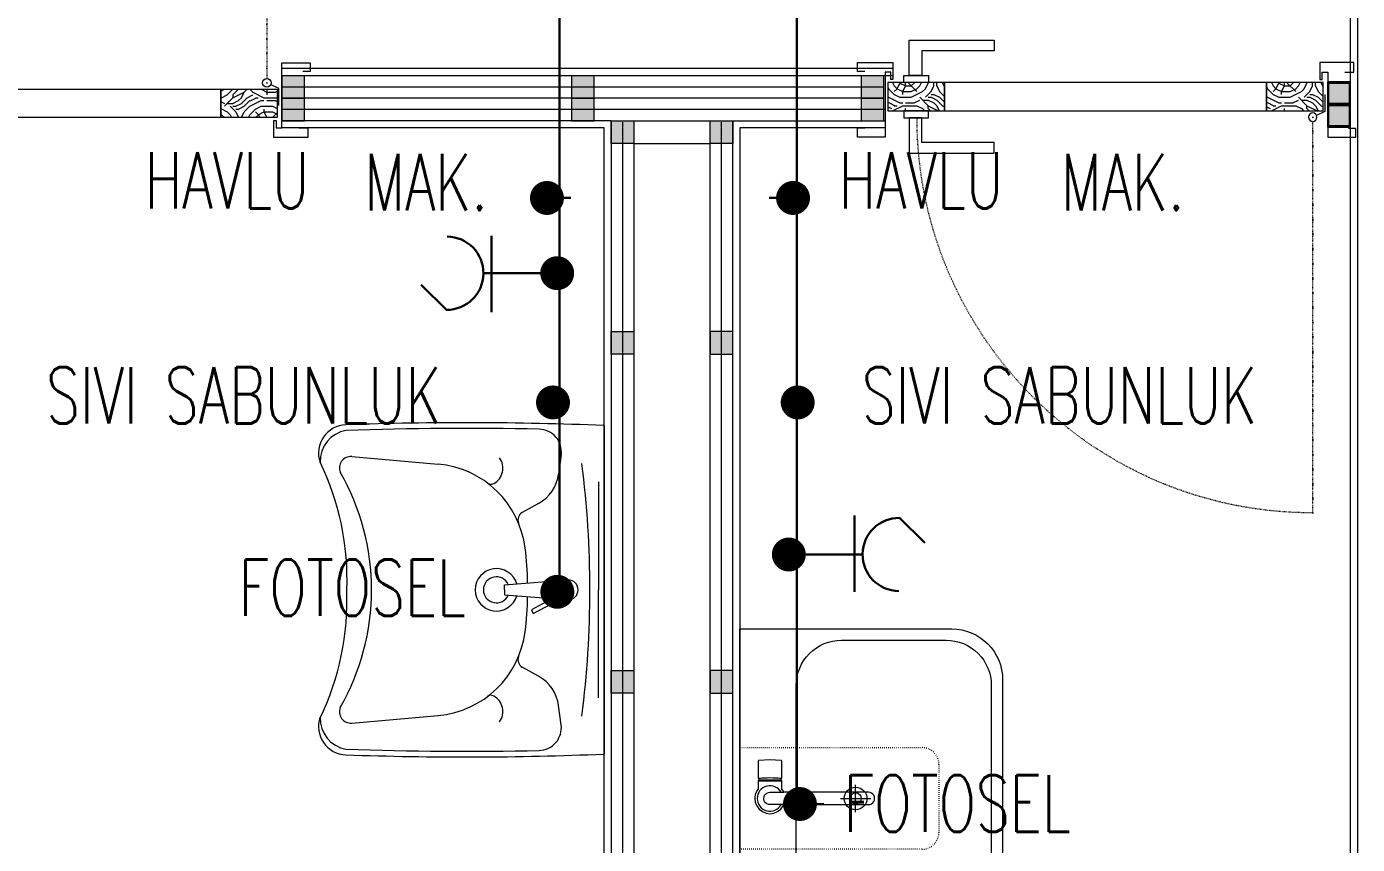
# Model space of a CAD drawing. Extents: x -9058 to 11890, y 0 to 6516.
# Drawn here: x 3474.4 to 3709.8, y 3483.6 to 3628.3 of the extents above; entities that cross this region are included whole.
import ezdxf

# ---------------------------------------------------------------- set-up
doc = ezdxf.new("R2010")
doc.units = 0
doc.header["$MEASUREMENT"] = 0
doc.linetypes.add('DOT2', pattern=[0.125, 0, -0.125])
doc.layers.get('0').update_dxf_attribs({"color": 9, "lineweight": 9})
for name, color, linetype, lineweight in [('05V', 9, 'Continuous', 9), ('06C', 9, 'Continuous', 9), ('06D', 9, 'Continuous', 9), ('09', 9, 'Continuous', 9), ('10', 9, 'Continuous', 9), ('11', 9, 'Continuous', 9), ('12', 9, 'Continuous', 9), ('20', 9, 'DOT2', 9), ('33', 9, 'BATTING', 9), ('E-KABLO', 7, 'Continuous', 30), ('E-KAPAKLI PRİZ', 7, 'Continuous', 30), ('E-YAZI', 7, 'Continuous', 30)]:
    doc.layers.add(name, color=color, linetype=linetype, lineweight=lineweight)
doc.styles.add('E-YAZI', font='txttw.shx')
doc.linetypes.add('BATTING', pattern='A,0.0001,-0.1,[134,ltypeshp.shx,S=0.1,R=0,X=-0.1,Y=0],-0.2,[134,ltypeshp.shx,S=0.1,R=180,X=0.1,Y=0],-0.1', length=0.4001)

# ---------------------------------------------------------------- blocks, each defined once
blk = doc.blocks.new('A$C6B6E2180')
for points in [[(0, 2.66), (0, -2.66)], [(-2.42, 0), (2.42, 0)]]:
    blk.add_lwpolyline(points)
for radius in [2, 1]:
    blk.add_circle((0, 0), radius)
blk = doc.blocks.new('p-batarya uno')
at = {"linetype": 'Continuous', "elevation": 5.3}
blk.add_lwpolyline([(1959.69, 13727.45), (1962.73, 13727.45), (1962.83, 13727.49), (1962.88, 13727.6), (1962.95, 13729.55), (1962.88, 13731.5), (1962.83, 13731.6), (1962.73, 13731.65), (1959.69, 13731.65), (1959.65, 13731.57), (1959.65, 13731.52), (1959.41, 13731.55), (1959.35, 13731.55), (1959.25, 13731.65), (1957.79, 13731.65), (1957.49, 13731.89), (1956.84, 13732.15), (1956.4, 13732.22), (1956.15, 13732.25), (1955.46, 13732.15), (1954.81, 13731.89), (1954.25, 13731.45), (1953.81, 13730.89), (1953.55, 13730.24), (1953.45, 13729.55), (1953.55, 13728.86), (1953.81, 13728.21), (1954.25, 13727.65), (1954.81, 13727.21), (1955.05, 13727.11), (1955.05, 13712.11), (1955.09, 13711.84), (1955.2, 13711.58), (1955.37, 13711.36), (1955.6, 13711.19), (1955.87, 13711.09), (1956.15, 13711.05), (1956.43, 13711.09), (1956.7, 13711.19), (1956.93, 13711.36), (1957.1, 13711.58), (1957.21, 13711.84), (1957.25, 13712.11), (1957.25, 13712.3), (1957.25, 13712.43), (1957.25, 13712.66), (1957.25, 13713.02), (1957.25, 13713.51), (1957.25, 13714.13), (1957.25, 13727.11), (1957.49, 13727.21), (1957.79, 13727.45), (1959.25, 13727.45), (1959.35, 13727.55), (1959.41, 13727.55), (1959.65, 13727.57), (1959.65, 13727.52), (1959.69, 13727.45)], close=True, dxfattribs=at)
at = {"linetype": 'Continuous'}
blk.add_lwpolyline([(1955.05, 13727.11), (1955.05, 13729.57), (1955.09, 13729.84), (1955.19, 13730.1), (1955.37, 13730.33), (1955.6, 13730.5), (1955.86, 13730.61), (1956.15, 13730.65), (1956.43, 13730.6), (1956.7, 13730.5), (1956.93, 13730.33), (1957.1, 13730.1), (1957.21, 13729.84), (1957.25, 13729.57), (1957.25, 13729.26), (1957.25, 13728.92), (1957.25, 13727.11)], dxfattribs=at)
for points, elevation in [([(1959.25, 13731.65), (1959.25, 13727.45)], 5.3), ([(1959.35, 13727.55), (1959.35, 13731.55)], 5.31), ([(1959.41, 13731.55), (1959.41, 13727.55)], 5.31), ([(1959.69, 13731.65), (1959.72, 13731.57), (1959.74, 13731.45), (1959.75, 13731.36), (1959.76, 13731.25), (1959.78, 13731.01), (1959.81, 13730.55), (1959.82, 13730.06), (1959.83, 13729.55), (1959.82, 13729.06), (1959.81, 13728.54), (1959.79, 13728.16), (1959.78, 13728.09), (1959.76, 13727.84), (1959.75, 13727.74), (1959.74, 13727.65), (1959.73, 13727.58), (1959.72, 13727.52), (1959.69, 13727.45)], 5.3)]:
    blk.add_lwpolyline(points, dxfattribs=dict(at, elevation=elevation))
blk.add_arc((1956.15, 13729.55), 2.25, 299.2676, 240.7324, dxfattribs=at)
blk = doc.blocks.new('shift lavabo plan-60cm')
at = {"ltscale": 2}
for points in [[(0, 0), (60, 0), (60, -37.5, -0.414214), (51, -46.5), (9, -46.5, -0.414214), (0, -37.5)], [(10, -10), (50, -10, -0.414214), (58, -18), (58, -36.5, -0.414214), (50, -44.5), (10, -44.5, -0.414214), (2, -36.5), (2, -18, -0.414214)]]:
    blk.add_lwpolyline(points, format="xyb", close=True, dxfattribs=at)
at = {"layer": '20', "linetype": 'DOT2', "ltscale": 2}
blk.add_lwpolyline([(21, 0), (39, 0), (39, -32.23, -0.414214), (36, -35.23), (24, -35.23, -0.414214), (21, -32.23)], format="xyb", close=True, dxfattribs=at)
blk.add_blockref('p-batarya uno', (-1926.15, -13734.9))
at = {"ltscale": 2}
blk.add_blockref('A$C6B6E2180', (30, -20.5), dxfattribs=at)
blk = doc.blocks.new('p-eng-wc-lavabo')
for p, q in [((0, 29.06), (0, -29.06)), ((-44.63, 23.57), (-29.33, 22.22)), ((-7.59, 23.9), (-8.04, 20.48)), ((-1, 19.08), (-1, 0)), ((-11.57, 15.29), (-14.46, 13.68)), ((-1, -19.08), (-1, 0)), ((-11.57, -15.29), (-14.46, -13.68)), ((-7.59, -23.9), (-8.04, -20.48)), ((-44.63, -23.57), (-29.33, -22.22))]:
    blk.add_line(p, q)
for points in [[(-17.63, 0), (-17.63, 0), (-17.63, 0.87), (-6.47, 1.74)], [(-17.63, 0), (-17.63, 0), (-17.63, -0.87), (-9.18, -1.53)], [(-6.34, 0), (-12.86, -3.52), (-12.51, -4.18), (-5.96, -0.69), (-6.34, 0)], [(-7.75, -1.64), (-6.47, -1.74)]]:
    blk.add_lwpolyline(points)
for centre, radius, start, end in [((-45.51, 24.19), 5, 92.0269, 198.8178), ((-24.5, -569.44), 599, 87.65586, 92.02688), ((-24.5, -569.44), 598, 88.75082, 92.02688), ((-11.55, 24.42), 4, 352.4435, 88.7508), ((-44.71, 22.74), 5.53, 99.7677, 181.6409), ((-44.8, 21.58), 2, 84.9533, 202.873), ((-92.69, 1.88), 47.23, 357.7228, 25.9964), ((-30.83, 5.29), 17, 7.0647, 84.9533), ((-21.03, 21.53), 3.14, 299.1861, 35.2964), ((-177.5, 0), 175, 0, 7.3317), ((-83.1, 0), 41.97, 0, 29.7109), ((-19.99, 19.66), 1, 232.9974, 299.1861), ((-14.98, 21.4), 7, 299.1356, 352.4435), ((-13.73, 12.37), 1.5, 119.1356, 202.4908), ((-73.5, 0), 60, 1.1366, 7.0647), ((-19.04, 0), 3.75, 16.0765, 180), ((-83.1, 0), 41.97, 330.2891, 0), ((-19.04, 0), 3.75, 180, 343.9235), ((-19.04, 0), 2.3, 23.5953, 180), ((-19.04, 0), 2.3, 180, 336.4047), ((-6.34, 0), 1.75, 0, 180), ((-6.34, 0), 1.75, 180, 0), ((-177.5, 0), 175, 352.6683, 0), ((-93.81, -1.79), 48.34, 334.314, 2.1164), ((-73.5, 0), 60, 352.9353, 358.8634), ((-30.83, -5.29), 17, 275.0467, 352.9353), ((-13.73, -12.37), 1.5, 157.5092, 240.8644), ((-14.98, -21.4), 7, 7.5565, 60.8644), ((-19.99, -19.66), 1, 60.8139, 127.0026), ((-21.03, -21.53), 3.14, 324.7036, 60.8139), ((-44.8, -21.58), 2, 157.127, 275.0467), ((-45.51, -24.19), 5, 161.1822, 267.9731), ((-44.71, -22.74), 5.53, 178.3591, 260.2323), ((-11.55, -24.42), 4, 271.2492, 7.5565), ((-24.5, 569.44), 598, 267.97312, 271.24918), ((-24.5, 569.44), 599, 267.97312, 272.34414)]:
    blk.add_arc(centre, radius, start, end)
blk = doc.blocks.new('p-kapı kolu')
for points in [[(2.2, 0), (2.2, -1.25), (-2.2, -1.25), (-2.2, 0), (2.2, 0)], [(1.225, -1.25), (1.225, -7.5), (-13.775, -7.5), (-13.775, -5.625), (-1.025, -5.625), (-1.025, -5.625), (-1.025, -1.25), (1.225, -1.25)]]:
    blk.add_lwpolyline(points)
blk = doc.blocks.new('P-AH-01-102')
at = {"layer": '09'}
h = blk.add_hatch(dxfattribs=at)
h.set_pattern_fill('LOGEND', color=256, scale=10, style=0)
h.set_pattern_definition([(7e-15, (-99162.212, -3118.098), (10, 10), [3, -7]), (7e-15, (-99162.212, -3117.598), (10, 10), [3, -7]), (7e-15, (-99161.712, -3116.598), (10, 10), [2, -8]), (7e-15, (-99161.212, -3115.598), (10, 10), [1.5, -8.5]), (7e-15, (-99161.212, -3114.598), (10, 10), [1, -9]), (7e-15, (-99163.712, -3113.598), (10, 10), [0.5, -2.5, 0.5, -6.5]), (7e-15, (-99162.212, -3113.098), (10, 10), [0.5, -4, 1.5, -4]), (7e-15, (-99160.212, -3112.598), (10, 10), [0.5, -0.5, 0.5, -8.5]), (7e-15, (-99160.712, -3112.098), (10, 10), [0.5, -9.5]), (7e-15, (-99161.212, -3111.098), (10, 10), [1.5, -8.5]), (7e-15, (-99161.212, -3110.098), (10, 10), [2, -8]), (7e-15, (-99161.712, -3109.098), (10, 10), [2.5, -3, 0.5, -4]), (90, (-99165.712, -3115.098), (-10, 10), [0.5, -1, 2.5, -6]), (90, (-99165.212, -3114.098), (-10, 10), [0.5, -0.5, 1.5, -7.5]), (90, (-99164.712, -3110.098), (-10, 10), [1, -9]), (90, (-99164.212, -3114.098), (-10, 10), [2, -3, 0.5, -4.5]), (90, (-99163.712, -3108.598), (-10, 10), [0.5, -9.5]), (90, (-99163.212, -3113.598), (-10, 10), [1.5, -8.5]), (90, (-99162.212, -3113.098), (-10, 10), [1, -9]), (90, (-99161.212, -3113.098), (-10, 10), [0.5, -1.5, 1.5, -6.5]), (90, (-99160.712, -3112.598), (-10, 10), [0.5, -9.5]), (90, (-99160.212, -3114.598), (-10, 10), [1.4, -8.6]), (90, (-99159.712, -3116.598), (-10, 10), [1, -9]), (90, (-99158.712, -3112.598), (-10, 10), [0.5, -9.5]), (90, (-99157.712, -3113.098), (-10, 10), [1.5, -8.5]), (90, (-99156.712, -3113.098), (-10, 10), [1.5, -8.5]), (45, (-99158.212, -3117.0976), (1e-15, 10), [0.7071, -0.7071, 0.7071, -12.0208356]), (45, (-99160.212, -3114.5976), (1e-15, 10), [1.4142, -12.7279356]), (45, (-99164.212, -3109.5976), (1e-15, 10), [1.4142, -12.7279356]), (45, (-99162.212, -3112.0976), (1e-15, 10), [1.4142, -12.7279356]), (45, (-99161.712, -3114.0976), (1e-15, 10), [1.4142, -12.7279356]), (45, (-99158.712, -3116.0976), (1e-15, 10), [1.4142, -12.7279356]), (45, (-99159.712, -3115.5976), (1e-15, 10), [2.12132, -12.0208156]), (45, (-99162.712, -3111.0976), (1e-15, 10), [0.7071, -13.4350356]), (45, (-99163.212, -3110.0976), (1e-15, 10), [0.7071, -13.4350356]), (45, (-99159.212, -3110.0976), (1e-15, 10), [0.7071, -13.4350356]), (45, (-99163.212, -3115.0976), (1e-15, 10), [0.7071, -13.4350356]), (45, (-99157.712, -3111.5976), (1e-15, 10), [0.7071, -13.4350356]), (45, (-99161.212, -3112.5976), (1e-15, 10), [0.7071, -13.4350356]), (45, (-99160.212, -3111.5976), (1e-15, 10), [0.7071, -13.4350356]), (135, (-99160.712, -3113.5976), (-10, 1e-15), [0.7071, -0.7071, 2.12132, -10.6066156]), (135, (-99159.212, -3113.5976), (-10, 1e-15), [0.7071, -13.4350356]), (135, (-99159.212, -3117.0976), (-10, 1e-15), [0.7071, -13.4350356]), (135, (-99161.212, -3114.5976), (-10, 1e-15), [0.7071, -13.4350356]), (135, (-99159.712, -3112.5976), (-10, 1e-15), [0.7071, -13.4350356]), (135, (-99162.212, -3115.0976), (-10, 1e-15), [0.7071, -13.4350356]), (135, (-99158.212, -3115.0976), (-10, 1e-15), [0.7071, -13.4350356]), (135, (-99165.212, -3118.0976), (-10, 1e-15), [0.7071, -13.4350356]), (135, (-99164.712, -3117.5976), (-10, 1e-15), [1.4142, -12.7279356]), (135, (-99164.212, -3117.0976), (-10, 1e-15), [1.4142, -12.7279356]), (135, (-99163.212, -3117.0976), (-10, 1e-15), [1.4142, -12.7279356]), (135, (-99162.712, -3116.0976), (-10, 1e-15), [1.4142, -12.7279356]), (135, (-99158.712, -3112.0976), (-10, 1e-15), [1.4142, -12.7279356]), (135, (-99156.712, -3117.0976), (-10, 1e-15), [1.4142, -12.7279356]), (135, (-99156.212, -3109.0976), (-10, 1e-15), [1.4142, -12.7279356]), (135, (-99156.212, -3110.0976), (-10, 1e-15), [1.4142, -12.7279356]), (135, (-99157.212, -3110.5976), (-10, 1e-15), [1.4142, -12.7279356]), (135, (-99164.212, -3110.5976), (-10, 1e-15), [2.12132, -12.0208156]), (135, (-99157.712, -3111.5976), (-10, 1e-15), [2.12132, -12.0208156]), (26.565051, (-99163.212, -3108.5976), (10, 4e-09), [1.118, -21.2426798]), (26.565051, (-99163.212, -3113.5976), (10, 4e-09), [1.118, -21.2426798]), (26.565051, (-99162.212, -3110.5976), (10, 4e-09), [1.118, -21.2426798]), (26.565051, (-99159.212, -3117.5976), (10, 4e-09), [1.118, -21.2426798]), (26.565051, (-99159.712, -3116.5976), (10, 4e-09), [1.118, -21.2426798]), (26.565051, (-99162.712, -3114.5976), (10, 4e-09), [1.118, -21.2426798]), (26.565051, (-99162.712, -3109.5976), (10, 4e-09), [1.118, -21.2426798]), (26.565051, (-99159.712, -3112.5976), (10, 4e-09), [2.236, -20.1246798]), (63.434949, (-99159.712, -3111.0976), (5e-10, 10), [1.118, -21.2426798]), (63.434949, (-99158.212, -3114.0976), (5e-10, 10), [1.118, -21.2426798]), (63.434949, (-99163.212, -3112.0976), (5e-10, 10), [1.118, -21.2426798]), (63.434949, (-99165.212, -3111.5976), (5e-10, 10), [1.118, -21.2426798]), (63.434949, (-99159.212, -3113.5976), (5e-10, 10), [1.118, -21.2426798]), (63.434949, (-99160.212, -3113.5976), (5e-10, 10), [1.118, -21.2426798]), (63.434949, (-99164.212, -3112.0976), (5e-10, 10), [2.236, -20.1246798]), (63.434949, (-99156.712, -3115.5976), (5e-10, 10), [2.236, -20.1246798]), (63.434949, (-99157.712, -3115.0976), (5e-10, 10), [2.236, -20.1246798]), (116.565051, (-99165.712, -3116.5976), (-4e-09, 10), [1.118, -21.2426798]), (116.565051, (-99165.712, -3111.0976), (-4e-09, 10), [1.118, -21.2426798]), (116.565051, (-99163.712, -3118.0976), (-4e-09, 10), [1.118, -21.2426798]), (116.565051, (-99164.712, -3109.0976), (-4e-09, 10), [1.118, -21.2426798]), (116.565051, (-99163.712, -3115.0976), (-4e-09, 10), [1.118, -21.2426798]), (116.565051, (-99161.712, -3114.0976), (-4e-09, 10), [1.118, -21.2426798]), (116.565051, (-99160.712, -3112.0976), (-4e-09, 10), [1.118, -21.2426798]), (116.565051, (-99165.212, -3116.0976), (3.21e-06, 10.0000016), [1.118, -21.2426798]), (116.565051, (-99162.712, -3114.5976), (-4e-09, 10), [1.118, -21.2426798]), (116.565051, (-99159.712, -3115.5976), (-4e-09, 10), [1.118, -21.2426798]), (116.565051, (-99158.712, -3114.5976), (-4e-09, 10), [1.118, -21.2426798]), (116.565051, (-99156.712, -3111.5976), (-4e-09, 10), [1.118, -21.2426798]), (116.565051, (-99164.212, -3108.5976), (-4e-09, 10), [1.118, -21.2426798]), (116.565051, (-99165.712, -3109.0976), (-4e-09, 10), [2.236, -20.1246798]), (116.565051, (-99164.212, -3116.0976), (-4e-09, 10), [2.236, -20.1246798]), (153.434949, (-99165.712, -3117.5976), (-10, 5e-10), [1.118, -21.2426798]), (153.434949, (-99157.212, -3118.0976), (-10, 5e-10), [1.118, -21.2426798]), (153.434949, (-99157.712, -3113.0976), (-10, 5e-10), [1.118, -21.2426798]), (153.434949, (-99161.712, -3116.5976), (-10, 5e-10), [1.118, -21.2426798]), (153.434949, (-99162.212, -3117.5976), (-10, 5e-10), [1.118, -21.2426798]), (153.434949, (-99161.212, -3115.5976), (-10, 5e-10), [1.118, -21.2426798]), (153.434949, (-99158.212, -3109.5976), (-10, 5e-10), [1.118, -21.2426798]), (153.434949, (-99157.212, -3109.0976), (-10, 5e-10), [2.236, -20.1246798])])
h.paths.add_polyline_path([(3.3, -4.8), (-1.71, -4.8), (-1.71, -14.8), (3.3, -14.8)])
h = blk.add_hatch(dxfattribs=at)
h.set_pattern_fill('LOGEND', color=256, scale=10, style=0)
h.set_pattern_definition([(7e-15, (-99152.212, -3195.098), (10, 10), [3, -7]), (7e-15, (-99152.212, -3194.598), (10, 10), [3, -7]), (7e-15, (-99151.712, -3193.598), (10, 10), [2, -8]), (7e-15, (-99151.212, -3192.598), (10, 10), [1.5, -8.5]), (7e-15, (-99151.212, -3191.598), (10, 10), [1, -9]), (7e-15, (-99153.712, -3190.598), (10, 10), [0.5, -2.5, 0.5, -6.5]), (7e-15, (-99152.212, -3190.098), (10, 10), [0.5, -4, 1.5, -4]), (7e-15, (-99150.212, -3189.598), (10, 10), [0.5, -0.5, 0.5, -8.5]), (7e-15, (-99150.712, -3189.098), (10, 10), [0.5, -9.5]), (7e-15, (-99151.212, -3188.098), (10, 10), [1.5, -8.5]), (7e-15, (-99151.212, -3187.098), (10, 10), [2, -8]), (7e-15, (-99151.712, -3186.098), (10, 10), [2.5, -3, 0.5, -4]), (90, (-99155.712, -3192.098), (-10, 10), [0.5, -1, 2.5, -6]), (90, (-99155.212, -3191.098), (-10, 10), [0.5, -0.5, 1.5, -7.5]), (90, (-99154.712, -3187.098), (-10, 10), [1, -9]), (90, (-99154.212, -3191.098), (-10, 10), [2, -3, 0.5, -4.5]), (90, (-99153.712, -3185.598), (-10, 10), [0.5, -9.5]), (90, (-99153.212, -3190.598), (-10, 10), [1.5, -8.5]), (90, (-99152.212, -3190.098), (-10, 10), [1, -9]), (90, (-99151.212, -3190.098), (-10, 10), [0.5, -1.5, 1.5, -6.5]), (90, (-99150.712, -3189.598), (-10, 10), [0.5, -9.5]), (90, (-99150.212, -3191.598), (-10, 10), [1.4, -8.6]), (90, (-99149.712, -3193.598), (-10, 10), [1, -9]), (90, (-99148.712, -3189.598), (-10, 10), [0.5, -9.5]), (90, (-99147.712, -3190.098), (-10, 10), [1.5, -8.5]), (90, (-99146.712, -3190.098), (-10, 10), [1.5, -8.5]), (45, (-99148.212, -3194.0976), (1e-15, 10), [0.7071, -0.7071, 0.7071, -12.0208356]), (45, (-99150.212, -3191.5976), (1e-15, 10), [1.4142, -12.7279356]), (45, (-99154.212, -3186.5976), (1e-15, 10), [1.4142, -12.7279356]), (45, (-99152.212, -3189.0976), (1e-15, 10), [1.4142, -12.7279356]), (45, (-99151.712, -3191.0976), (1e-15, 10), [1.4142, -12.7279356]), (45, (-99148.712, -3193.0976), (1e-15, 10), [1.4142, -12.7279356]), (45, (-99149.712, -3192.5976), (1e-15, 10), [2.12132, -12.0208156]), (45, (-99152.712, -3188.0976), (1e-15, 10), [0.7071, -13.4350356]), (45, (-99153.212, -3187.0976), (1e-15, 10), [0.7071, -13.4350356]), (45, (-99149.212, -3187.0976), (1e-15, 10), [0.7071, -13.4350356]), (45, (-99153.212, -3192.0976), (1e-15, 10), [0.7071, -13.4350356]), (45, (-99147.712, -3188.5976), (1e-15, 10), [0.7071, -13.4350356]), (45, (-99151.212, -3189.5976), (1e-15, 10), [0.7071, -13.4350356]), (45, (-99150.212, -3188.5976), (1e-15, 10), [0.7071, -13.4350356]), (135, (-99150.712, -3190.5976), (-10, 1e-15), [0.7071, -0.7071, 2.12132, -10.6066156]), (135, (-99149.212, -3190.5976), (-10, 1e-15), [0.7071, -13.4350356]), (135, (-99149.212, -3194.0976), (-10, 1e-15), [0.7071, -13.4350356]), (135, (-99151.212, -3191.5976), (-10, 1e-15), [0.7071, -13.4350356]), (135, (-99149.712, -3189.5976), (-10, 1e-15), [0.7071, -13.4350356]), (135, (-99152.212, -3192.0976), (-10, 1e-15), [0.7071, -13.4350356]), (135, (-99148.212, -3192.0976), (-10, 1e-15), [0.7071, -13.4350356]), (135, (-99155.212, -3195.0976), (-10, 1e-15), [0.7071, -13.4350356]), (135, (-99154.712, -3194.5976), (-10, 1e-15), [1.4142, -12.7279356]), (135, (-99154.212, -3194.0976), (-10, 1e-15), [1.4142, -12.7279356]), (135, (-99153.212, -3194.0976), (-10, 1e-15), [1.4142, -12.7279356]), (135, (-99152.712, -3193.0976), (-10, 1e-15), [1.4142, -12.7279356]), (135, (-99148.712, -3189.0976), (-10, 1e-15), [1.4142, -12.7279356]), (135, (-99146.712, -3194.0976), (-10, 1e-15), [1.4142, -12.7279356]), (135, (-99146.212, -3186.0976), (-10, 1e-15), [1.4142, -12.7279356]), (135, (-99146.212, -3187.0976), (-10, 1e-15), [1.4142, -12.7279356]), (135, (-99147.212, -3187.5976), (-10, 1e-15), [1.4142, -12.7279356]), (135, (-99154.212, -3187.5976), (-10, 1e-15), [2.12132, -12.0208156]), (135, (-99147.712, -3188.5976), (-10, 1e-15), [2.12132, -12.0208156]), (26.565051, (-99153.212, -3185.5976), (10, 4e-09), [1.118, -21.2426798]), (26.565051, (-99153.212, -3190.5976), (10, 4e-09), [1.118, -21.2426798]), (26.565051, (-99152.212, -3187.5976), (10, 4e-09), [1.118, -21.2426798]), (26.565051, (-99149.212, -3194.5976), (10, 4e-09), [1.118, -21.2426798]), (26.565051, (-99149.712, -3193.5976), (10, 4e-09), [1.118, -21.2426798]), (26.565051, (-99152.712, -3191.5976), (10, 4e-09), [1.118, -21.2426798]), (26.565051, (-99152.712, -3186.5976), (10, 4e-09), [1.118, -21.2426798]), (26.565051, (-99149.712, -3189.5976), (10, 4e-09), [2.236, -20.1246798]), (63.434949, (-99149.712, -3188.0976), (5e-10, 10), [1.118, -21.2426798]), (63.434949, (-99148.212, -3191.0976), (5e-10, 10), [1.118, -21.2426798]), (63.434949, (-99153.212, -3189.0976), (5e-10, 10), [1.118, -21.2426798]), (63.434949, (-99155.212, -3188.5976), (5e-10, 10), [1.118, -21.2426798]), (63.434949, (-99149.212, -3190.5976), (5e-10, 10), [1.118, -21.2426798]), (63.434949, (-99150.212, -3190.5976), (5e-10, 10), [1.118, -21.2426798]), (63.434949, (-99154.212, -3189.0976), (5e-10, 10), [2.236, -20.1246798]), (63.434949, (-99146.712, -3192.5976), (5e-10, 10), [2.236, -20.1246798]), (63.434949, (-99147.712, -3192.0976), (5e-10, 10), [2.236, -20.1246798]), (116.565051, (-99155.712, -3193.5976), (-4e-09, 10), [1.118, -21.2426798]), (116.565051, (-99155.712, -3188.0976), (-4e-09, 10), [1.118, -21.2426798]), (116.565051, (-99153.712, -3195.0976), (-4e-09, 10), [1.118, -21.2426798]), (116.565051, (-99154.712, -3186.0976), (-4e-09, 10), [1.118, -21.2426798]), (116.565051, (-99153.712, -3192.0976), (-4e-09, 10), [1.118, -21.2426798]), (116.565051, (-99151.712, -3191.0976), (-4e-09, 10), [1.118, -21.2426798]), (116.565051, (-99150.712, -3189.0976), (-4e-09, 10), [1.118, -21.2426798]), (116.565051, (-99155.212, -3193.0976), (3.21e-06, 10.0000016), [1.118, -21.2426798]), (116.565051, (-99152.712, -3191.5976), (-4e-09, 10), [1.118, -21.2426798]), (116.565051, (-99149.712, -3192.5976), (-4e-09, 10), [1.118, -21.2426798]), (116.565051, (-99148.712, -3191.5976), (-4e-09, 10), [1.118, -21.2426798]), (116.565051, (-99146.712, -3188.5976), (-4e-09, 10), [1.118, -21.2426798]), (116.565051, (-99154.212, -3185.5976), (-4e-09, 10), [1.118, -21.2426798]), (116.565051, (-99155.712, -3186.0976), (-4e-09, 10), [2.236, -20.1246798]), (116.565051, (-99154.212, -3193.0976), (-4e-09, 10), [2.236, -20.1246798]), (153.434949, (-99155.712, -3194.5976), (-10, 5e-10), [1.118, -21.2426798]), (153.434949, (-99147.212, -3195.0976), (-10, 5e-10), [1.118, -21.2426798]), (153.434949, (-99147.712, -3190.0976), (-10, 5e-10), [1.118, -21.2426798]), (153.434949, (-99151.712, -3193.5976), (-10, 5e-10), [1.118, -21.2426798]), (153.434949, (-99152.212, -3194.5976), (-10, 5e-10), [1.118, -21.2426798]), (153.434949, (-99151.212, -3192.5976), (-10, 5e-10), [1.118, -21.2426798]), (153.434949, (-99148.212, -3186.5976), (-10, 5e-10), [1.118, -21.2426798]), (153.434949, (-99147.212, -3186.0976), (-10, 5e-10), [2.236, -20.1246798])])
h.paths.add_polyline_path([(3.3, -71.8), (-1.71, -71.8), (-1.71, -81.8), (3.3, -81.8)])
at = {"layer": '10'}
for points in [[(5.16, -1), (5.16, 0.6), (6.86, 0.6), (6.86, -5.4), (3.86, -5.4), (3.86, -5), (5.16, -5), (5.16, -4), (-6.34, -4), (-6.34, 1), (-4.84, 1), (-4.84, -0.3)], [(1.17, -4.5), (-1.83, -4.5), (-2.51, -5.97)], [(5.26, -85.9), (5.26, -87.2), (6.86, -87.2), (6.86, -80.9), (3.86, -80.9), (3.86, -81.3), (5.16, -81.3), (5.16, -82.3), (-6.34, -82.3), (-6.34, -87.2), (-4.74, -87.2), (-4.74, -85.9)]]:
    blk.add_lwpolyline(points, dxfattribs=at)
blk.add_circle((-2.83, -6.65), 0.75, dxfattribs=at)
at = {"layer": '12'}
for points in [[(3.3, -4.8), (3.3, -14.8), (-1.7, -14.8), (-1.7, -4.8)], [(3.3, -71.8), (-1.7, -71.8), (-1.7, -14.8), (3.3, -14.8)], [(3.3, -71.8), (3.3, -81.8), (-1.7, -81.8), (-1.7, -71.8)]]:
    blk.add_lwpolyline(points, close=True, dxfattribs=at)
at = {"layer": '20', "ltscale": 20}
for points in [[(-2.83, -6.65), (-72.83, -6.65)], [(-72.83, -6.65), (-3.58, -6.65)]]:
    blk.add_lwpolyline(points, dxfattribs=at)
at = {"layer": '20'}
blk.add_lwpolyline([(-72.83, -6.65), (-3.58, -6.65)], dxfattribs=at)
blk.add_arc((-2.83, -6.65), 70, 180.0002, 269.9998, dxfattribs=at)
at = {"layer": '06C', "extrusion": (0, 0, -1), "xscale": -1, "zscale": -1, "rotation": 90}
blk.add_blockref('p-kapı kolu', (1.7, -76.8), dxfattribs=at)
at = {"layer": '06C', "xscale": -1, "rotation": 90}
blk.add_blockref('p-kapı kolu', (3.3, -76.8), dxfattribs=at)
blk = doc.blocks.new('prf-10x10')
h = blk.add_hatch(color=255)
h.dxf.hatch_style = 1
h.paths.add_polyline_path([(-5, -5), (5, -5), (5, 5), (-5, 5)])
at = {"layer": '10'}
blk.add_lwpolyline([(-5, -5), (5, -5), (5, 5), (-5, 5)], close=True, dxfattribs=at)
blk = doc.blocks.new('p-profil-birim')
h = blk.add_hatch(color=255)
h.dxf.hatch_style = 1
h.paths.add_polyline_path([(0, 0), (10, 0), (10, 10), (0, 10)])
blk.add_lwpolyline([(0, 0), (10, 0), (10, 10), (0, 10)], close=True)
at = {"layer": '10'}
for points in [[(0, 10), (10, 10), (10, 0), (0, 0)], [(0, 10), (10, 10), (10, 0), (0, 0)], [(0, 0), (10, 0), (10, 10), (0, 10)], [(0.5, 9.5), (9.5, 9.5), (9.5, 0.5), (0.5, 0.5)]]:
    blk.add_lwpolyline(points, close=True, dxfattribs=at)
blk = doc.blocks.new('P-AH-01-1001')
at = {"layer": '09'}
h = blk.add_hatch(dxfattribs=at)
h.set_pattern_fill('LOGEND', color=256, scale=10, style=0)
h.set_pattern_definition([(2e-15, (-99162.212, -3118.098), (10, 10), [3, -7]), (2e-15, (-99162.212, -3117.598), (10, 10), [3, -7]), (2e-15, (-99161.712, -3116.598), (10, 10), [2, -8]), (2e-15, (-99161.212, -3115.598), (10, 10), [1.5, -8.5]), (2e-15, (-99161.212, -3114.598), (10, 10), [1, -9]), (2e-15, (-99163.712, -3113.598), (10, 10), [0.5, -2.5, 0.5, -6.5]), (2e-15, (-99162.212, -3113.098), (10, 10), [0.5, -4, 1.5, -4]), (2e-15, (-99160.212, -3112.598), (10, 10), [0.5, -0.5, 0.5, -8.5]), (2e-15, (-99160.712, -3112.098), (10, 10), [0.5, -9.5]), (2e-15, (-99161.212, -3111.098), (10, 10), [1.5, -8.5]), (2e-15, (-99161.212, -3110.098), (10, 10), [2, -8]), (2e-15, (-99161.712, -3109.098), (10, 10), [2.5, -3, 0.5, -4]), (90, (-99165.712, -3115.098), (-10, 10), [0.5, -1, 2.5, -6]), (90, (-99165.212, -3114.098), (-10, 10), [0.5, -0.5, 1.5, -7.5]), (90, (-99164.712, -3110.098), (-10, 10), [1, -9]), (90, (-99164.212, -3114.098), (-10, 10), [2, -3, 0.5, -4.5]), (90, (-99163.712, -3108.598), (-10, 10), [0.5, -9.5]), (90, (-99163.212, -3113.598), (-10, 10), [1.5, -8.5]), (90, (-99162.212, -3113.098), (-10, 10), [1, -9]), (90, (-99161.212, -3113.098), (-10, 10), [0.5, -1.5, 1.5, -6.5]), (90, (-99160.712, -3112.598), (-10, 10), [0.5, -9.5]), (90, (-99160.212, -3114.598), (-10, 10), [1.4, -8.6]), (90, (-99159.712, -3116.598), (-10, 10), [1, -9]), (90, (-99158.712, -3112.598), (-10, 10), [0.5, -9.5]), (90, (-99157.712, -3113.098), (-10, 10), [1.5, -8.5]), (90, (-99156.712, -3113.098), (-10, 10), [1.5, -8.5]), (45, (-99158.212, -3117.0976), (1e-15, 10), [0.7071, -0.7071, 0.7071, -12.0208356]), (45, (-99160.212, -3114.5976), (1e-15, 10), [1.4142, -12.7279356]), (45, (-99164.212, -3109.5976), (1e-15, 10), [1.4142, -12.7279356]), (45, (-99162.212, -3112.0976), (1e-15, 10), [1.4142, -12.7279356]), (45, (-99161.712, -3114.0976), (1e-15, 10), [1.4142, -12.7279356]), (45, (-99158.712, -3116.0976), (1e-15, 10), [1.4142, -12.7279356]), (45, (-99159.712, -3115.5976), (1e-15, 10), [2.12132, -12.0208156]), (45, (-99162.712, -3111.0976), (1e-15, 10), [0.7071, -13.4350356]), (45, (-99163.212, -3110.0976), (1e-15, 10), [0.7071, -13.4350356]), (45, (-99159.212, -3110.0976), (1e-15, 10), [0.7071, -13.4350356]), (45, (-99163.212, -3115.0976), (1e-15, 10), [0.7071, -13.4350356]), (45, (-99157.712, -3111.5976), (1e-15, 10), [0.7071, -13.4350356]), (45, (-99161.212, -3112.5976), (1e-15, 10), [0.7071, -13.4350356]), (45, (-99160.212, -3111.5976), (1e-15, 10), [0.7071, -13.4350356]), (135, (-99160.712, -3113.5976), (-10, 1e-15), [0.7071, -0.7071, 2.12132, -10.6066156]), (135, (-99159.212, -3113.5976), (-10, 1e-15), [0.7071, -13.4350356]), (135, (-99159.212, -3117.0976), (-10, 1e-15), [0.7071, -13.4350356]), (135, (-99161.212, -3114.5976), (-10, 1e-15), [0.7071, -13.4350356]), (135, (-99159.712, -3112.5976), (-10, 1e-15), [0.7071, -13.4350356]), (135, (-99162.212, -3115.0976), (-10, 1e-15), [0.7071, -13.4350356]), (135, (-99158.212, -3115.0976), (-10, 1e-15), [0.7071, -13.4350356]), (135, (-99165.212, -3118.0976), (-10, 1e-15), [0.7071, -13.4350356]), (135, (-99164.712, -3117.5976), (-10, 1e-15), [1.4142, -12.7279356]), (135, (-99164.212, -3117.0976), (-10, 1e-15), [1.4142, -12.7279356]), (135, (-99163.212, -3117.0976), (-10, 1e-15), [1.4142, -12.7279356]), (135, (-99162.712, -3116.0976), (-10, 1e-15), [1.4142, -12.7279356]), (135, (-99158.712, -3112.0976), (-10, 1e-15), [1.4142, -12.7279356]), (135, (-99156.712, -3117.0976), (-10, 1e-15), [1.4142, -12.7279356]), (135, (-99156.212, -3109.0976), (-10, 1e-15), [1.4142, -12.7279356]), (135, (-99156.212, -3110.0976), (-10, 1e-15), [1.4142, -12.7279356]), (135, (-99157.212, -3110.5976), (-10, 1e-15), [1.4142, -12.7279356]), (135, (-99164.212, -3110.5976), (-10, 1e-15), [2.12132, -12.0208156]), (135, (-99157.712, -3111.5976), (-10, 1e-15), [2.12132, -12.0208156]), (26.565051, (-99163.212, -3108.5976), (10, 4e-09), [1.118, -21.2426798]), (26.565051, (-99163.212, -3113.5976), (10, 4e-09), [1.118, -21.2426798]), (26.565051, (-99162.212, -3110.5976), (10, 4e-09), [1.118, -21.2426798]), (26.565051, (-99159.212, -3117.5976), (10, 4e-09), [1.118, -21.2426798]), (26.565051, (-99159.712, -3116.5976), (10, 4e-09), [1.118, -21.2426798]), (26.565051, (-99162.712, -3114.5976), (10, 4e-09), [1.118, -21.2426798]), (26.565051, (-99162.712, -3109.5976), (10, 4e-09), [1.118, -21.2426798]), (26.565051, (-99159.712, -3112.5976), (10, 4e-09), [2.236, -20.1246798]), (63.434949, (-99159.712, -3111.0976), (5e-10, 10), [1.118, -21.2426798]), (63.434949, (-99158.212, -3114.0976), (5e-10, 10), [1.118, -21.2426798]), (63.434949, (-99163.212, -3112.0976), (5e-10, 10), [1.118, -21.2426798]), (63.434949, (-99165.212, -3111.5976), (5e-10, 10), [1.118, -21.2426798]), (63.434949, (-99159.212, -3113.5976), (5e-10, 10), [1.118, -21.2426798]), (63.434949, (-99160.212, -3113.5976), (5e-10, 10), [1.118, -21.2426798]), (63.434949, (-99164.212, -3112.0976), (5e-10, 10), [2.236, -20.1246798]), (63.434949, (-99156.712, -3115.5976), (5e-10, 10), [2.236, -20.1246798]), (63.434949, (-99157.712, -3115.0976), (5e-10, 10), [2.236, -20.1246798]), (116.565051, (-99165.712, -3116.5976), (-4e-09, 10), [1.118, -21.2426798]), (116.565051, (-99165.712, -3111.0976), (-4e-09, 10), [1.118, -21.2426798]), (116.565051, (-99163.712, -3118.0976), (-4e-09, 10), [1.118, -21.2426798]), (116.565051, (-99164.712, -3109.0976), (-4e-09, 10), [1.118, -21.2426798]), (116.565051, (-99163.712, -3115.0976), (-4e-09, 10), [1.118, -21.2426798]), (116.565051, (-99161.712, -3114.0976), (-4e-09, 10), [1.118, -21.2426798]), (116.565051, (-99160.712, -3112.0976), (-4e-09, 10), [1.118, -21.2426798]), (116.565051, (-99165.212, -3116.0976), (3.21e-06, 10.0000016), [1.118, -21.2426798]), (116.565051, (-99162.712, -3114.5976), (-4e-09, 10), [1.118, -21.2426798]), (116.565051, (-99159.712, -3115.5976), (-4e-09, 10), [1.118, -21.2426798]), (116.565051, (-99158.712, -3114.5976), (-4e-09, 10), [1.118, -21.2426798]), (116.565051, (-99156.712, -3111.5976), (-4e-09, 10), [1.118, -21.2426798]), (116.565051, (-99164.212, -3108.5976), (-4e-09, 10), [1.118, -21.2426798]), (116.565051, (-99165.712, -3109.0976), (-4e-09, 10), [2.236, -20.1246798]), (116.565051, (-99164.212, -3116.0976), (-4e-09, 10), [2.236, -20.1246798]), (153.434949, (-99165.712, -3117.5976), (-10, 5e-10), [1.118, -21.2426798]), (153.434949, (-99157.212, -3118.0976), (-10, 5e-10), [1.118, -21.2426798]), (153.434949, (-99157.712, -3113.0976), (-10, 5e-10), [1.118, -21.2426798]), (153.434949, (-99161.712, -3116.5976), (-10, 5e-10), [1.118, -21.2426798]), (153.434949, (-99162.212, -3117.5976), (-10, 5e-10), [1.118, -21.2426798]), (153.434949, (-99161.212, -3115.5976), (-10, 5e-10), [1.118, -21.2426798]), (153.434949, (-99158.212, -3109.5976), (-10, 5e-10), [1.118, -21.2426798]), (153.434949, (-99157.212, -3109.0976), (-10, 5e-10), [2.236, -20.1246798])])
h.paths.add_polyline_path([(3.3, -4.8), (-1.7, -4.8), (-1.7, -14.8), (3.3, -14.8)])
h = blk.add_hatch(dxfattribs=at)
h.set_pattern_fill('LOGEND', color=256, scale=10, style=0)
h.set_pattern_definition([(2e-15, (-99162.212, -3205.098), (10, 10), [3, -7]), (2e-15, (-99162.212, -3204.598), (10, 10), [3, -7]), (2e-15, (-99161.712, -3203.598), (10, 10), [2, -8]), (2e-15, (-99161.212, -3202.598), (10, 10), [1.5, -8.5]), (2e-15, (-99161.212, -3201.598), (10, 10), [1, -9]), (2e-15, (-99163.712, -3200.598), (10, 10), [0.5, -2.5, 0.5, -6.5]), (2e-15, (-99162.212, -3200.098), (10, 10), [0.5, -4, 1.5, -4]), (2e-15, (-99160.212, -3199.598), (10, 10), [0.5, -0.5, 0.5, -8.5]), (2e-15, (-99160.712, -3199.098), (10, 10), [0.5, -9.5]), (2e-15, (-99161.212, -3198.098), (10, 10), [1.5, -8.5]), (2e-15, (-99161.212, -3197.098), (10, 10), [2, -8]), (2e-15, (-99161.712, -3196.098), (10, 10), [2.5, -3, 0.5, -4]), (90, (-99165.712, -3202.098), (-10, 10), [0.5, -1, 2.5, -6]), (90, (-99165.212, -3201.098), (-10, 10), [0.5, -0.5, 1.5, -7.5]), (90, (-99164.712, -3197.098), (-10, 10), [1, -9]), (90, (-99164.212, -3201.098), (-10, 10), [2, -3, 0.5, -4.5]), (90, (-99163.712, -3195.598), (-10, 10), [0.5, -9.5]), (90, (-99163.212, -3200.598), (-10, 10), [1.5, -8.5]), (90, (-99162.212, -3200.098), (-10, 10), [1, -9]), (90, (-99161.212, -3200.098), (-10, 10), [0.5, -1.5, 1.5, -6.5]), (90, (-99160.712, -3199.598), (-10, 10), [0.5, -9.5]), (90, (-99160.212, -3201.598), (-10, 10), [1.4, -8.6]), (90, (-99159.712, -3203.598), (-10, 10), [1, -9]), (90, (-99158.712, -3199.598), (-10, 10), [0.5, -9.5]), (90, (-99157.712, -3200.098), (-10, 10), [1.5, -8.5]), (90, (-99156.712, -3200.098), (-10, 10), [1.5, -8.5]), (45, (-99158.212, -3204.0976), (1e-15, 10), [0.7071, -0.7071, 0.7071, -12.0208356]), (45, (-99160.212, -3201.5976), (1e-15, 10), [1.4142, -12.7279356]), (45, (-99164.212, -3196.5976), (1e-15, 10), [1.4142, -12.7279356]), (45, (-99162.212, -3199.0976), (1e-15, 10), [1.4142, -12.7279356]), (45, (-99161.712, -3201.0976), (1e-15, 10), [1.4142, -12.7279356]), (45, (-99158.712, -3203.0976), (1e-15, 10), [1.4142, -12.7279356]), (45, (-99159.712, -3202.5976), (1e-15, 10), [2.12132, -12.0208156]), (45, (-99162.712, -3198.0976), (1e-15, 10), [0.7071, -13.4350356]), (45, (-99163.212, -3197.0976), (1e-15, 10), [0.7071, -13.4350356]), (45, (-99159.212, -3197.0976), (1e-15, 10), [0.7071, -13.4350356]), (45, (-99163.212, -3202.0976), (1e-15, 10), [0.7071, -13.4350356]), (45, (-99157.712, -3198.5976), (1e-15, 10), [0.7071, -13.4350356]), (45, (-99161.212, -3199.5976), (1e-15, 10), [0.7071, -13.4350356]), (45, (-99160.212, -3198.5976), (1e-15, 10), [0.7071, -13.4350356]), (135, (-99160.712, -3200.5976), (-10, 1e-15), [0.7071, -0.7071, 2.12132, -10.6066156]), (135, (-99159.212, -3200.5976), (-10, 1e-15), [0.7071, -13.4350356]), (135, (-99159.212, -3204.0976), (-10, 1e-15), [0.7071, -13.4350356]), (135, (-99161.212, -3201.5976), (-10, 1e-15), [0.7071, -13.4350356]), (135, (-99159.712, -3199.5976), (-10, 1e-15), [0.7071, -13.4350356]), (135, (-99162.212, -3202.0976), (-10, 1e-15), [0.7071, -13.4350356]), (135, (-99158.212, -3202.0976), (-10, 1e-15), [0.7071, -13.4350356]), (135, (-99165.212, -3205.0976), (-10, 1e-15), [0.7071, -13.4350356]), (135, (-99164.712, -3204.5976), (-10, 1e-15), [1.4142, -12.7279356]), (135, (-99164.212, -3204.0976), (-10, 1e-15), [1.4142, -12.7279356]), (135, (-99163.212, -3204.0976), (-10, 1e-15), [1.4142, -12.7279356]), (135, (-99162.712, -3203.0976), (-10, 1e-15), [1.4142, -12.7279356]), (135, (-99158.712, -3199.0976), (-10, 1e-15), [1.4142, -12.7279356]), (135, (-99156.712, -3204.0976), (-10, 1e-15), [1.4142, -12.7279356]), (135, (-99156.212, -3196.0976), (-10, 1e-15), [1.4142, -12.7279356]), (135, (-99156.212, -3197.0976), (-10, 1e-15), [1.4142, -12.7279356]), (135, (-99157.212, -3197.5976), (-10, 1e-15), [1.4142, -12.7279356]), (135, (-99164.212, -3197.5976), (-10, 1e-15), [2.12132, -12.0208156]), (135, (-99157.712, -3198.5976), (-10, 1e-15), [2.12132, -12.0208156]), (26.565051, (-99163.212, -3195.5976), (10, 4e-09), [1.118, -21.2426798]), (26.565051, (-99163.212, -3200.5976), (10, 4e-09), [1.118, -21.2426798]), (26.565051, (-99162.212, -3197.5976), (10, 4e-09), [1.118, -21.2426798]), (26.565051, (-99159.212, -3204.5976), (10, 4e-09), [1.118, -21.2426798]), (26.565051, (-99159.712, -3203.5976), (10, 4e-09), [1.118, -21.2426798]), (26.565051, (-99162.712, -3201.5976), (10, 4e-09), [1.118, -21.2426798]), (26.565051, (-99162.712, -3196.5976), (10, 4e-09), [1.118, -21.2426798]), (26.565051, (-99159.712, -3199.5976), (10, 4e-09), [2.236, -20.1246798]), (63.434949, (-99159.712, -3198.0976), (5e-10, 10), [1.118, -21.2426798]), (63.434949, (-99158.212, -3201.0976), (5e-10, 10), [1.118, -21.2426798]), (63.434949, (-99163.212, -3199.0976), (5e-10, 10), [1.118, -21.2426798]), (63.434949, (-99165.212, -3198.5976), (5e-10, 10), [1.118, -21.2426798]), (63.434949, (-99159.212, -3200.5976), (5e-10, 10), [1.118, -21.2426798]), (63.434949, (-99160.212, -3200.5976), (5e-10, 10), [1.118, -21.2426798]), (63.434949, (-99164.212, -3199.0976), (5e-10, 10), [2.236, -20.1246798]), (63.434949, (-99156.712, -3202.5976), (5e-10, 10), [2.236, -20.1246798]), (63.434949, (-99157.712, -3202.0976), (5e-10, 10), [2.236, -20.1246798]), (116.565051, (-99165.712, -3203.5976), (-4e-09, 10), [1.118, -21.2426798]), (116.565051, (-99165.712, -3198.0976), (-4e-09, 10), [1.118, -21.2426798]), (116.565051, (-99163.712, -3205.0976), (-4e-09, 10), [1.118, -21.2426798]), (116.565051, (-99164.712, -3196.0976), (-4e-09, 10), [1.118, -21.2426798]), (116.565051, (-99163.712, -3202.0976), (-4e-09, 10), [1.118, -21.2426798]), (116.565051, (-99161.712, -3201.0976), (-4e-09, 10), [1.118, -21.2426798]), (116.565051, (-99160.712, -3199.0976), (-4e-09, 10), [1.118, -21.2426798]), (116.565051, (-99165.212, -3203.0976), (3.21e-06, 10.0000016), [1.118, -21.2426798]), (116.565051, (-99162.712, -3201.5976), (-4e-09, 10), [1.118, -21.2426798]), (116.565051, (-99159.712, -3202.5976), (-4e-09, 10), [1.118, -21.2426798]), (116.565051, (-99158.712, -3201.5976), (-4e-09, 10), [1.118, -21.2426798]), (116.565051, (-99156.712, -3198.5976), (-4e-09, 10), [1.118, -21.2426798]), (116.565051, (-99164.212, -3195.5976), (-4e-09, 10), [1.118, -21.2426798]), (116.565051, (-99165.712, -3196.0976), (-4e-09, 10), [2.236, -20.1246798]), (116.565051, (-99164.212, -3203.0976), (-4e-09, 10), [2.236, -20.1246798]), (153.434949, (-99165.712, -3204.5976), (-10, 5e-10), [1.118, -21.2426798]), (153.434949, (-99157.212, -3205.0976), (-10, 5e-10), [1.118, -21.2426798]), (153.434949, (-99157.712, -3200.0976), (-10, 5e-10), [1.118, -21.2426798]), (153.434949, (-99161.712, -3203.5976), (-10, 5e-10), [1.118, -21.2426798]), (153.434949, (-99162.212, -3204.5976), (-10, 5e-10), [1.118, -21.2426798]), (153.434949, (-99161.212, -3202.5976), (-10, 5e-10), [1.118, -21.2426798]), (153.434949, (-99158.212, -3196.5976), (-10, 5e-10), [1.118, -21.2426798]), (153.434949, (-99157.212, -3196.0976), (-10, 5e-10), [2.236, -20.1246798])])
h.paths.add_polyline_path([(3.3, -91.8), (-1.7, -91.8), (-1.7, -101.8), (3.3, -101.8)])
at = {"layer": '10'}
for points in [[(5.16, -1), (5.16, 0.6), (6.86, 0.6), (6.86, -5.4), (3.86, -5.4), (3.86, -5), (5.16, -5), (5.16, -4), (-6.34, -4), (-6.34, 1), (-4.84, 1), (-4.84, -0.3)], [(1.17, -4.5), (-1.83, -4.5), (-2.51, -5.97)], [(5.26, -105.9), (5.26, -107.2), (6.86, -107.2), (6.86, -100.9), (3.86, -100.9), (3.86, -101.3), (5.16, -101.3), (5.16, -102.3), (-6.34, -102.3), (-6.34, -107.2), (-4.74, -107.2), (-4.74, -105.9)]]:
    blk.add_lwpolyline(points, dxfattribs=at)
blk.add_circle((-2.83, -6.65), 0.75, dxfattribs=at)
at = {"layer": '12'}
for points in [[(3.3, -4.8), (3.3, -14.8), (-1.7, -14.8), (-1.7, -4.8)], [(3.3, -91.8), (-1.7, -91.8), (-1.7, -14.8), (3.3, -14.8)], [(3.3, -91.8), (3.3, -101.8), (-1.7, -101.8), (-1.7, -91.8)]]:
    blk.add_lwpolyline(points, close=True, dxfattribs=at)
at = {"layer": '20', "ltscale": 20}
blk.add_lwpolyline([(-2.83, -6.65), (-92.83, -6.65)], dxfattribs=at)
at = {"layer": '20'}
blk.add_lwpolyline([(-92.83, -6.65), (-3.58, -6.65)], dxfattribs=at)
blk.add_arc((-8.48, -11.73), 84.5, 176.5543, 274.6054, dxfattribs=at)
at = {"layer": '06C', "extrusion": (0, 0, -1), "xscale": -1, "zscale": -1, "rotation": 90}
blk.add_blockref('p-kapı kolu', (1.7, -96.8), dxfattribs=at)
at = {"layer": '06C', "xscale": -1, "rotation": 90}
blk.add_blockref('p-kapı kolu', (3.3, -96.8), dxfattribs=at)
blk = doc.blocks.new('100_KAPAKLI PRİZ')
at = {"layer": 'E-KAPAKLI PRİZ', "color": 4}
for p, q in [((1.216, 3.6), (0.379, 4.438)), ((0, 2.4), (0, 0)), ((-1.223, 2.136), (1.279, 2.136))]:
    blk.add_line(p, q, dxfattribs=at)
blk.add_arc((0, 3.6), 1.2, 180.7551, 0.7551, dxfattribs=at)

msp = doc.modelspace()

# ---------------------------------------------------------------- hatches: boundary and pattern name
h = msp.add_hatch(color=255)
h.dxf.hatch_style = 1
h.paths.add_polyline_path([(3577.81, 3574.37), (3577.81, 3570.37), (3581.81, 3570.37), (3581.81, 3574.37)])
h = msp.add_hatch(color=255)
h.dxf.hatch_style = 1
h.paths.add_polyline_path([(3595.31, 3574.37), (3595.31, 3570.37), (3599.31, 3570.37), (3599.31, 3574.37)])
h = msp.add_hatch(color=255)
h.dxf.hatch_style = 1
h.paths.add_polyline_path([(3577.81, 3514.37), (3577.81, 3510.37), (3581.81, 3510.37), (3581.81, 3514.37)])
h = msp.add_hatch(color=255)
h.dxf.hatch_style = 1
h.paths.add_polyline_path([(3595.31, 3514.37), (3595.31, 3510.37), (3599.31, 3510.37), (3599.31, 3514.37)])

# ---------------------------------------------------------------- linework, layer by layer
at = {"layer": '06D'}
for points in [[(3626.06, 3615.62), (3519.56, 3615.62)], [(3626.06, 3615.62), (3519.56, 3615.62)], [(3581.81, 3611.62), (3581.81, 3389.12), (3595.31, 3389.12), (3595.31, 3611.62)], [(3581.81, 3611.62), (3595.31, 3611.62)], [(3581.81, 3607.62), (3595.31, 3607.62)]]:
    msp.add_lwpolyline(points, dxfattribs=at)
at = {"layer": '10'}
for points in [[(3577.81, 3570.37), (3577.81, 3574.37), (3581.81, 3574.37), (3581.81, 3570.37), (3577.81, 3570.37)], [(3595.31, 3574.37), (3595.31, 3570.37), (3599.31, 3570.37), (3599.31, 3574.37), (3595.31, 3574.37)], [(3577.81, 3510.37), (3577.81, 3514.37), (3581.81, 3514.37), (3581.81, 3510.37), (3577.81, 3510.37)], [(3595.31, 3514.37), (3595.31, 3510.37), (3599.31, 3510.37), (3599.31, 3514.37), (3595.31, 3514.37)]]:
    msp.add_lwpolyline(points, dxfattribs=at)
at = {"layer": '11'}
for points in [[(3708.56, 3671.57), (3708.56, 3390.57)], [(3709.81, 3671.57), (3709.81, 3390.57)], [(3627.66, 3620.87), (3519.56, 3620.87)], [(3627.66, 3619.62), (3519.56, 3619.62)], [(3577.81, 3611.37), (3577.81, 3389.12), (3415.06, 3389.12)], [(3577.81, 3611.62), (3519.56, 3611.62)], [(3708.56, 3389.12), (3599.31, 3389.12), (3599.31, 3611.62), (3626.26, 3611.62)], [(3415.56, 3390.37), (3576.56, 3390.37), (3576.56, 3610.37), (3519.56, 3610.37)], [(3626.26, 3610.37), (3600.56, 3610.37), (3600.56, 3390.37), (3708.56, 3390.37)]]:
    msp.add_lwpolyline(points, dxfattribs=at)
at = {"layer": '33', "ltscale": 0.2}
for points in [[(3519.56, 3617.62), (3626.06, 3617.62)], [(3626.26, 3613.62), (3519.56, 3613.62)], [(3579.81, 3611.37), (3579.81, 3394.37)], [(3597.31, 3394.37), (3597.31, 3611.37)]]:
    msp.add_lwpolyline(points, dxfattribs=at)
at = {"layer": 'E-KABLO', "color": 6, "ltscale": 40}
for p, q in [((3568.68, 3681.51), (3568.68, 3527.84)), ((3610.68, 3681.51), (3610.68, 3490.3)), ((3566.46, 3597.99), (3570.67, 3597.99)), ((3609.99, 3597.99), (3605.78, 3597.99)), ((3568.68, 3533.24), (3568.68, 3570.35)), ((3611.21, 3490.78, 5.3), (3615.42, 3490.78, 5.3))]:
    msp.add_line(p, q, dxfattribs=at)
at = {"layer": 'E-KABLO', "color": 4, "linetype": 'Continuous', "const_width": 3}
for points in [[(3566.46, 3596.49, -1), (3566.46, 3599.49, -1)], [(3609.99, 3596.49, 1), (3609.99, 3599.49, 1)], [(3568.27, 3583.18, -1), (3568.27, 3586.18, -1)], [(3567.53, 3560.32, -1), (3567.53, 3563.32, -1)], [(3610.81, 3560.32, 1), (3610.81, 3563.32, 1)], [(3609.24, 3536.42, -1), (3609.24, 3533.42, -1)], [(3568.3, 3526.82, -1), (3568.3, 3529.82, -1)]]:
    msp.add_lwpolyline(points, format="xyb", close=True, dxfattribs=at)
at = {"layer": 'E-KABLO', "color": 4, "linetype": 'Continuous', "const_width": 3, "elevation": 5.3}
msp.add_lwpolyline([(3611.21, 3489.28, -1), (3611.21, 3492.28, -1)], format="xyb", close=True, dxfattribs=at)

# ---------------------------------------------------------------- block references
at = {"rotation": 270}
msp.add_blockref('P-AH-01-1001', (3523.56, 3615.53), dxfattribs=at)
at = {"xscale": -1, "rotation": 270}
msp.add_blockref('P-AH-01-102', (3708.56, 3615.11), dxfattribs=at)
at = {"layer": '05V'}
msp.add_blockref('p-eng-wc-lavabo', (3576.56, 3528.67), dxfattribs=at)
at = {"layer": '05V', "rotation": 90}
msp.add_blockref('shift lavabo plan-60cm', (3600.56, 3461.77), dxfattribs=at)
at = {"layer": '10', "xscale": 0.4, "yscale": 0.4}
for name, p, rotation in [('prf-10x10', (3521.56, 3617.62), 89.99999999999997), ('prf-10x10', (3572.81, 3617.62), 89.99999999999997), ('prf-10x10', (3624.06, 3617.62), 89.99999999999997), ('p-profil-birim', (3704.56, 3618.52), 270), ('prf-10x10', (3521.56, 3613.62), 89.99999999999997), ('prf-10x10', (3572.81, 3613.62), 89.99999999999997), ('prf-10x10', (3624.06, 3613.62), 89.99999999999997), ('p-profil-birim', (3704.56, 3614.52), 270)]:
    msp.add_blockref(name, p, dxfattribs=dict(at, rotation=rotation))
at = {"layer": '10', "extrusion": (0, 0, -1), "xscale": 0.4, "yscale": 0.4, "zscale": -1}
for p in [(-3579.81, 3609.62), (-3597.31, 3609.62)]:
    msp.add_blockref('prf-10x10', p, dxfattribs=at)
at = {"layer": 'E-KAPAKLI PRİZ', "xscale": -5.399999999999999, "yscale": 5.399999999999999, "zscale": 5.399999999999999}
for p, rotation in [((3568.18, 3584.68), 90), ((3609.33, 3534.92), 270)]:
    msp.add_blockref('100_KAPAKLI PRİZ', p, dxfattribs=dict(at, rotation=rotation))

# ---------------------------------------------------------------- texts
at = {"layer": 'E-YAZI', "color": 3, "style": 'E-YAZI', "width": 0.7}
for s, p in [('HAVLU', (3495.34, 3596.11)), ('HAVLU', (3618.08, 3596.11)), ('MAK.', (3534.15, 3595.79)), ('MAK.', (3657.38, 3595.79)), ('SIVI SABUNLUK', (3477.86, 3558.07)), ('SIVI SABUNLUK', (3622.15, 3558.07)), ('FOTOSEL', (3511.94, 3524.05)), ('FOTOSEL', (3618.93, 3485.86))]:
    msp.add_text(s, height=10, dxfattribs=at).set_placement(p)

doc.saveas('drawing.dxf')
